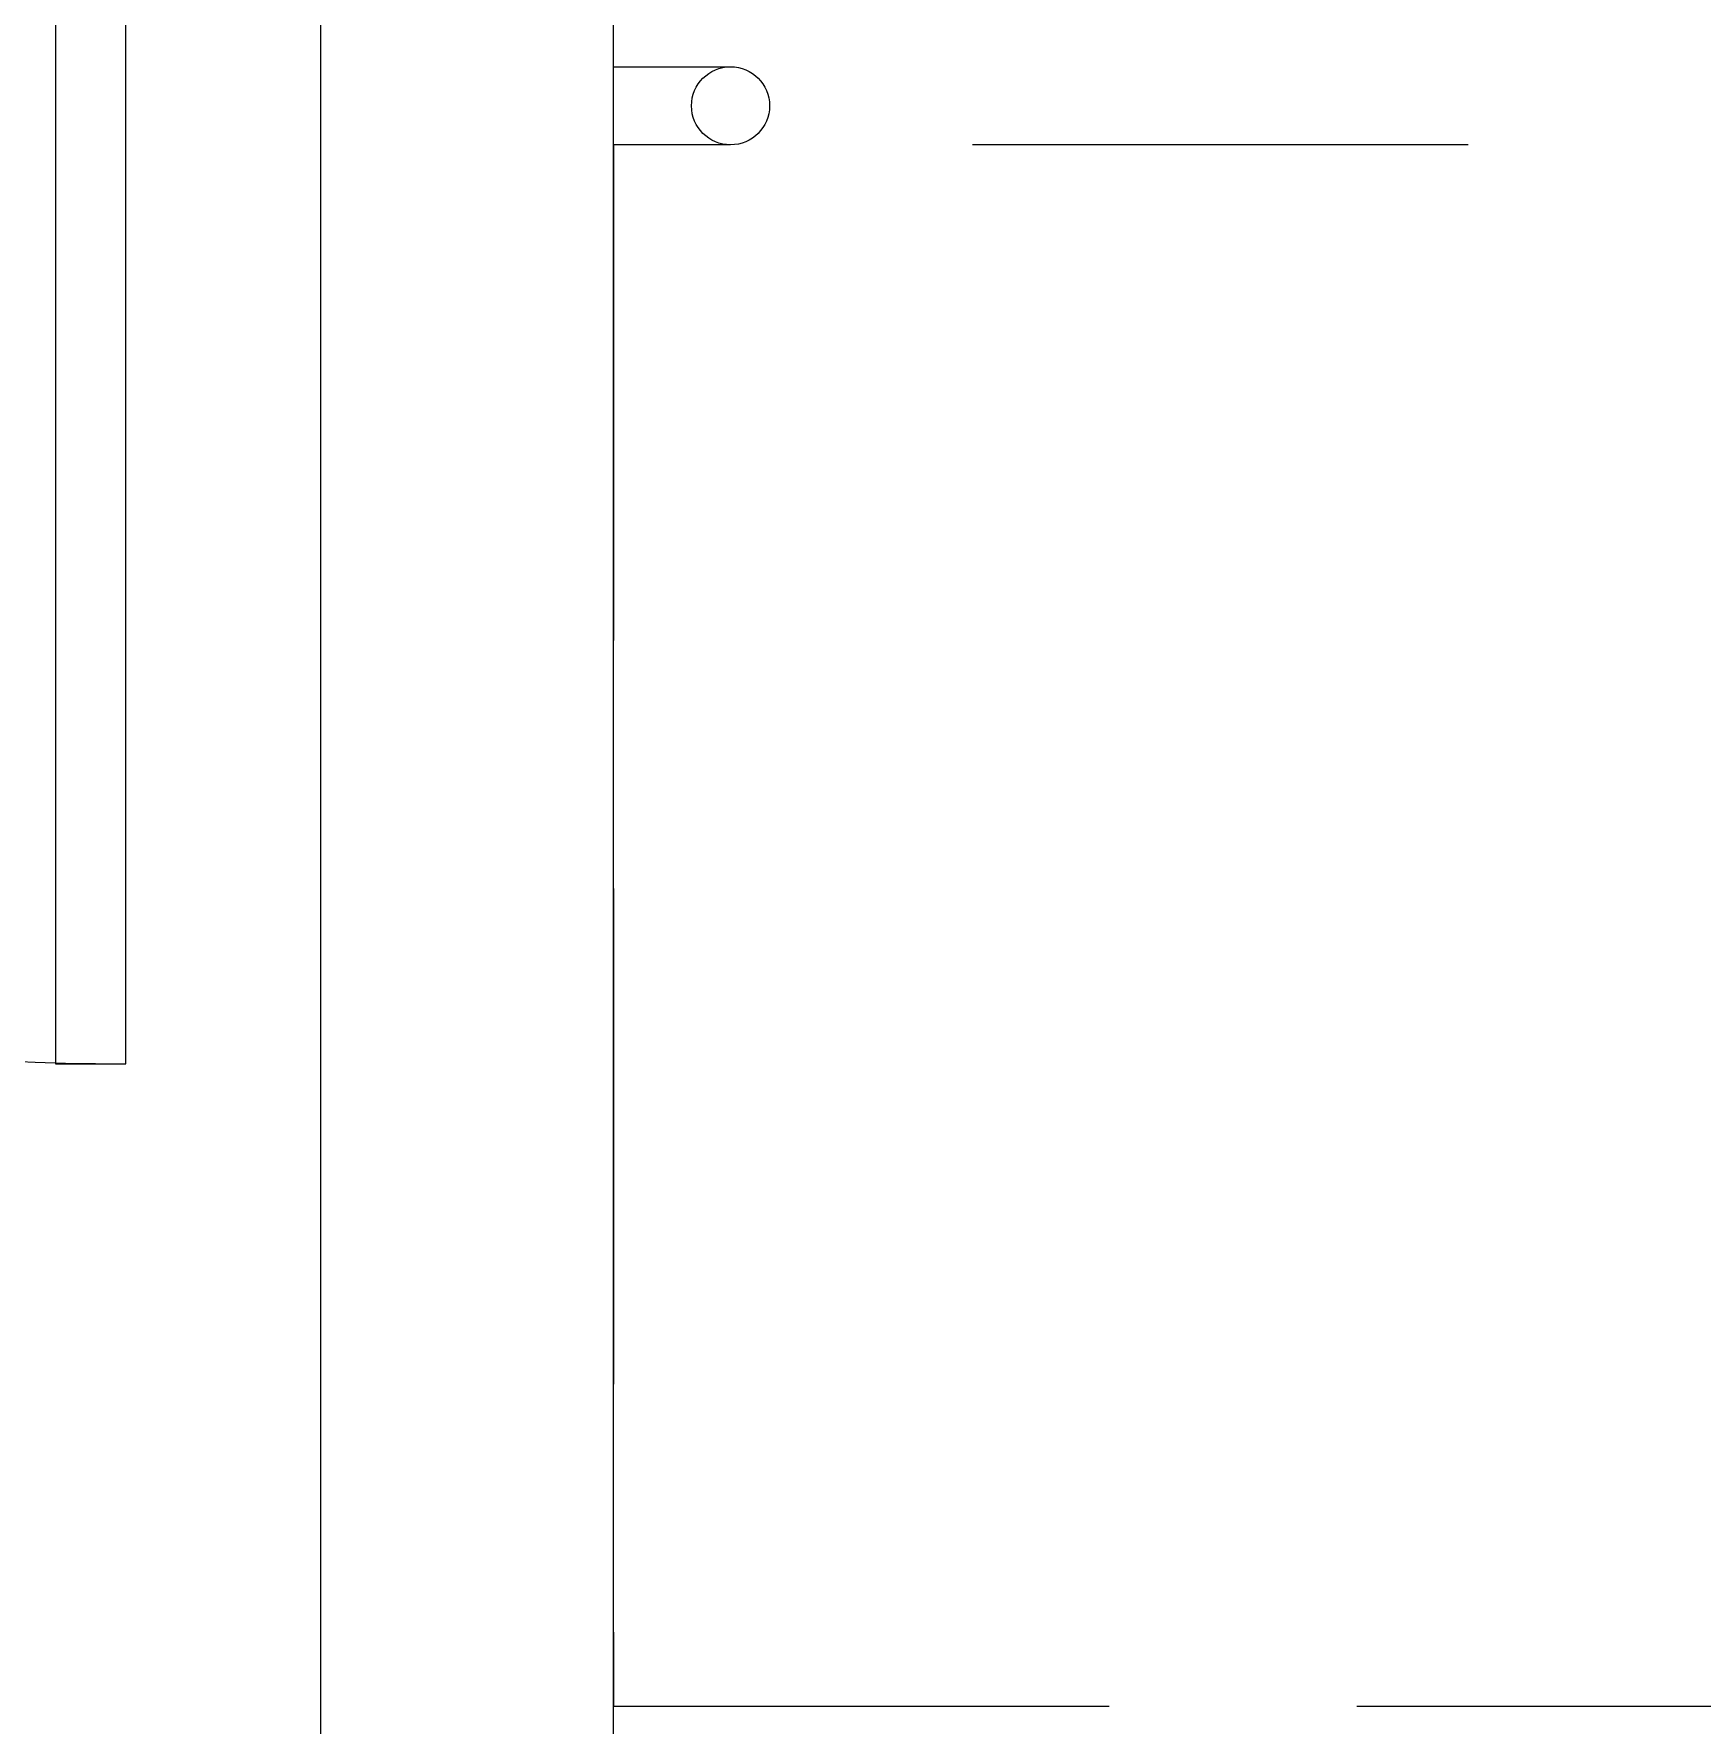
# Model space of a CAD drawing. Header units: centimetres. Extents: x 0 to 1084401, y -139216 to 99734.
# Drawn here: x 909655.5 to 909741, y 11804.1 to 11890.8 of the extents above; entities that cross this region are included whole.
import ezdxf

# ---------------------------------------------------------------- set-up
doc = ezdxf.new("R2010")
doc.units = ezdxf.units.CM
doc.header["$LTSCALE"] = 4
doc.linetypes.add('DASHED2', pattern=[9.524999999999999, 6.35, -3.175])
for name, color, linetype in [('0.6', 6, 'Continuous'), ('02-CONT', 2, 'Continuous'), ('PDF1_PH - Metal', 253, 'Continuous'), ('PROJEÇÕES', 1, 'DASHED2')]:
    doc.layers.add(name, color=color, linetype=linetype)

# ---------------------------------------------------------------- blocks, each defined once
blk = doc.blocks.new('1_00e')
blk.add_lwpolyline([(-28.40539012428269, -52.25289090163764), (-25.40539012428269, -52.25289090163764), (-25.40539012428269, 47.74710909836236), (-28.40539012428269, 47.74710909836236)], close=True)
at = {"color": 1}
blk.add_arc((-28.40539012428326, -52.25289090163764), 100, 0, 90, dxfattribs=at)

msp = doc.modelspace()

# ---------------------------------------------------------------- linework, layer by layer
at = {"layer": '0.6'}
for points in [[(909670.2346801863, 11598.01251930816), (909670.2346801863, 11958.01251930816)], [(909740.2346801863, 11598.01251930816), (909685.2346801863, 11598.01251930816), (909685.2346801863, 11958.01251930816), (909885.2346801863, 11958.01251930816), (909885.2346801863, 11948.01251930816)]]:
    msp.add_lwpolyline(points, dxfattribs=at)
at = {"layer": 'PDF1_PH - Metal'}
msp.add_lwpolyline([(909691.2333228817, 11885.09807582528), (909685.2346801863, 11885.09807582528), (909685.2346801863, 11889.09807582528), (909691.2333228817, 11889.09807582528)], dxfattribs=at)
msp.add_circle((909691.2333228817, 11887.09807582528), 1.999999999999999, dxfattribs=at)
at = {"layer": 'PROJEÇÕES', "color": 250}
msp.add_lwpolyline([(909685.2346801863, 11805.09807582528), (909805.2346801863, 11805.09807582528), (909805.2346801863, 11885.09807582528), (909685.2346801863, 11885.09807582528)], close=True, dxfattribs=at)

# ---------------------------------------------------------------- block references
at = {"layer": '02-CONT', "xscale": 1.2, "yscale": 1.2, "zscale": 1.2, "rotation": 180}
msp.add_blockref('1_00e', (909626.1482120372, 11895.3090502262), dxfattribs=at)

doc.saveas('drawing.dxf')
